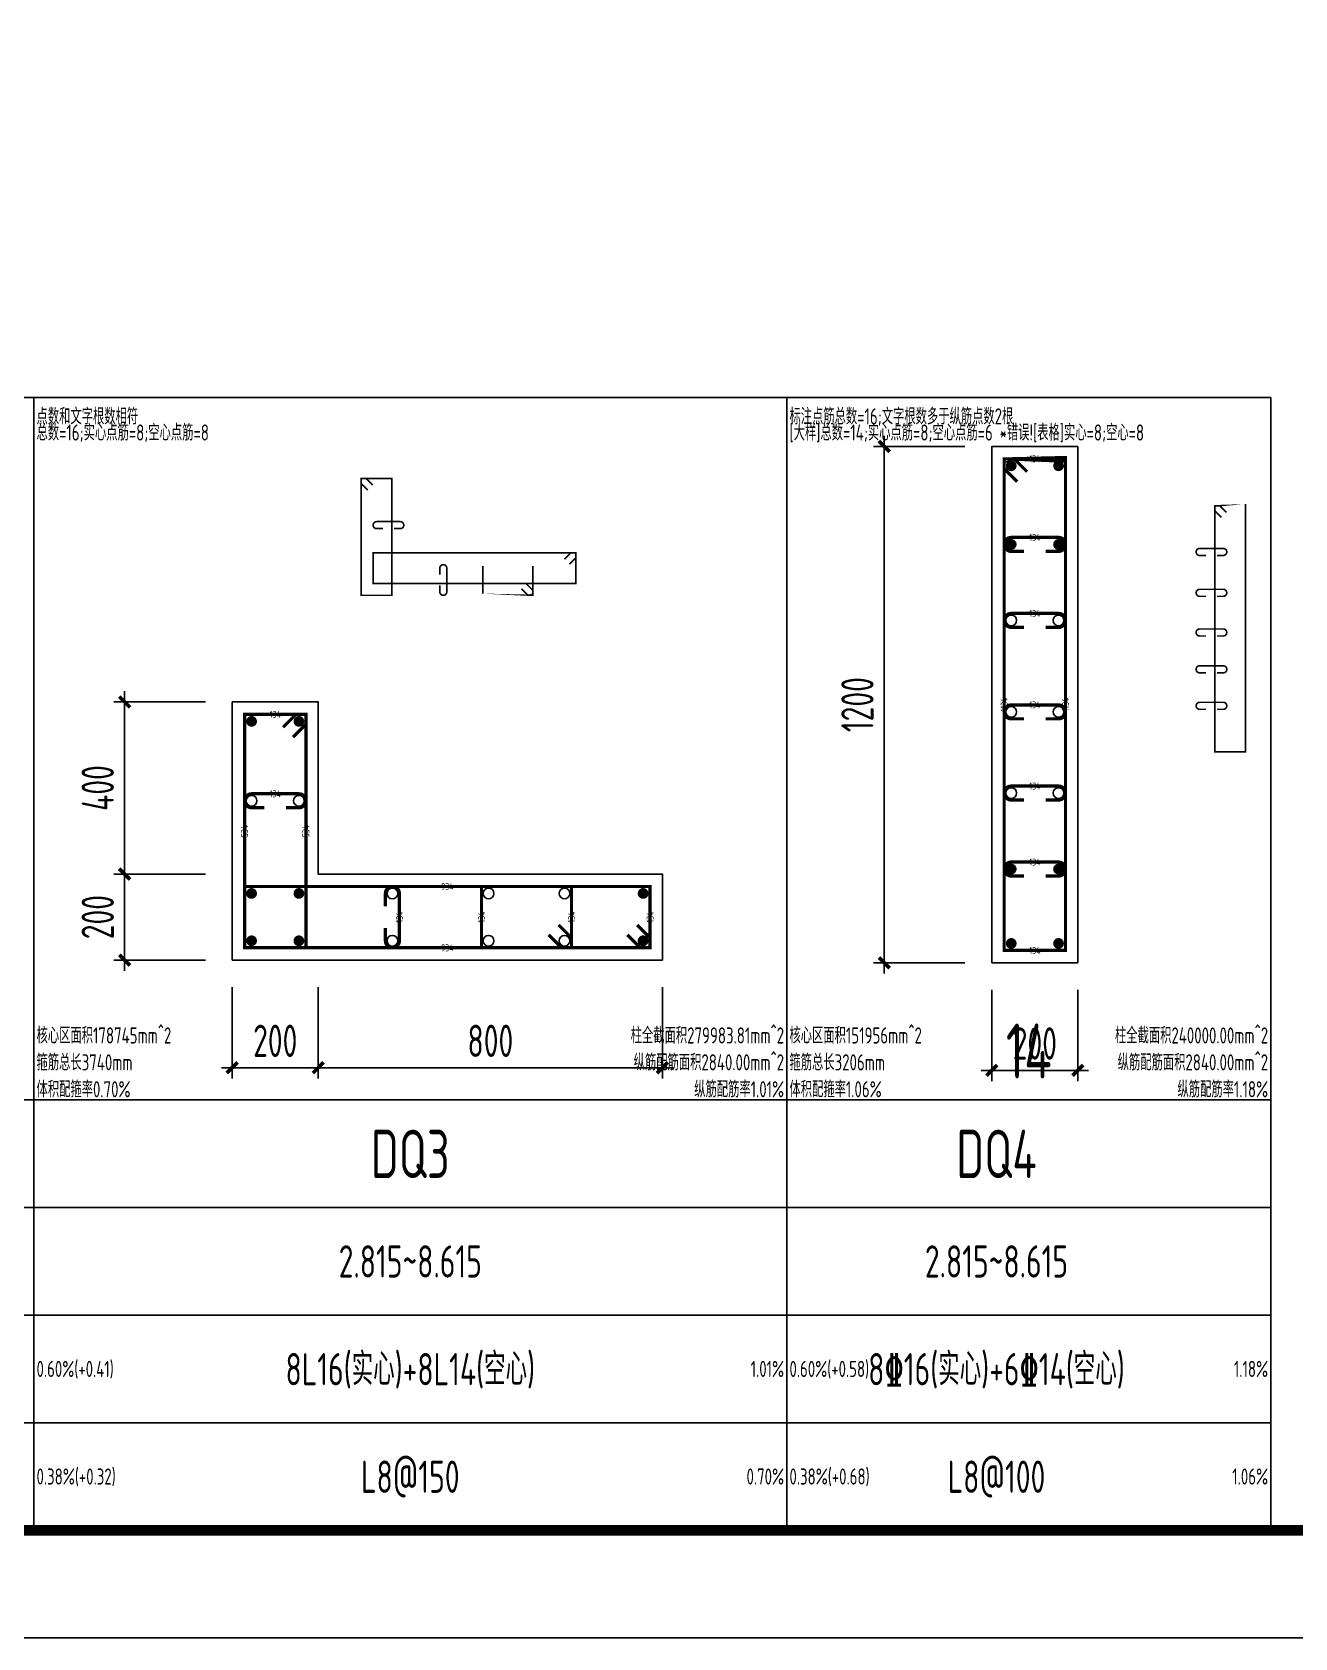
# Model space of a CAD drawing. Extents: x -1712635 to -854203, y -534641 to -21985.
# Drawn here: x -1314185 to -1302445, y -258475 to -243549 of the extents above; entities that cross this region are included whole.
import ezdxf
from ezdxf.enums import TextEntityAlignment as Align

# ---------------------------------------------------------------- set-up
doc = ezdxf.new("R2010")
doc.units = 0
doc.header["$LTSCALE"] = 1000
doc.layers.get('0').update_dxf_attribs({"linetype": 'CONTINUOUS'})
doc.layers.get('Defpoints').update_dxf_attribs({"linetype": 'CONTINUOUS'})
for name, color, linetype in [('-TK', 7, 'CONTINUOUS'), ('COLU_DE_DIM', 3, 'CONTINUOUS'), ('COLU_DE_TH', 7, 'CONTINUOUS'), ('LINK', 6, 'CONTINUOUS'), ('LINK-INDEX', 6, 'CONTINUOUS'), ('REIN', 6, 'CONTINUOUS'), ('TAB', 7, 'CONTINUOUS'), ('TAB_TEXT', 7, 'CONTINUOUS')]:
    doc.layers.add(name, color=color, linetype=linetype)
doc.layers.add('箍筋长度', color=3, linetype='CONTINUOUS', plot=False)
doc.layers.add('配箍校核', color=34, linetype='CONTINUOUS', plot=False)
doc.styles.add('BW_Rein', font='Tssdeng.shx', dxfattribs={"width": 0.7, "bigfont": 'hztxt.shx'})
doc.styles.add('TSSD_DIMENSION', font='Tssdeng.shx', dxfattribs={"width": 0.7, "bigfont": 'tssdchn.shx'})
doc.styles.add('TSSD_REIN', font='tssdeng.shx', dxfattribs={"width": 0.7, "height": 300, "bigfont": 'tssdchn.shx'})
doc.dimstyles.new('TSSD_25_100', dxfattribs={"dimtxt": 300, "dimasz": 100, "dimexe": 100, "dimexo": 250, "dimgap": 100, "dimtad": 1, "dimdec": 0, "dimlfac": 0.25, "dimzin": 0, "dimdsep": 46, "dimtxsty": 'TSSD_DIMENSION', "dimblk": 'ARCHTICK', "dimcen": 0, "dimdle": 100, "dimclrt": 7, "dimadec": 0, "dimazin": 0, "dimtfac": 1, "dimtdec": 0, "dimtix": 1, "dimtmove": 2, "dimatfit": 3, "dimldrblk": 'ARCHTICK', "dimfxl": 0, "dimtolj": 1, "dimtzin": 0, "dimarcsym": 0})

# ---------------------------------------------------------------- blocks, each defined once
blk = doc.blocks.new('A1')
blk.add_lwpolyline([(0, 59400), (0, 0), (84100, 0), (84100, 59400)], close=True)
at = {"const_width": 100}
blk.add_lwpolyline([(2500, 58400), (2500, 1000), (83100, 1000), (83100, 58400)], close=True, dxfattribs=at)
blk = doc.blocks.new('_ArchTick')
at = {"color": 0, "const_width": 0.35}
blk.add_lwpolyline([(-0.5, -0.5), (0.5, 0.5)], dxfattribs=at)
blk = doc.blocks.new('*D2558')
at = {"layer": 'COLU_DE_DIM', "color": 0, "lineweight": -2}
for p, q in [((-1311524.316933076, -252425.4081706925), (-1311524.316933076, -253275.4081706925)), ((-1308324.316928952, -252425.4081706925), (-1308324.316928952, -253275.4081706925)), ((-1308224.316928952, -253175.4081706925), (-1311624.316933076, -253175.4081706925))]:
    blk.add_line(p, q, dxfattribs=at)
at = {"layer": 'Defpoints', "color": 0}
for p in [(-1311524.316933076, -252175.4081706925), (-1308324.316928952, -252175.4081706925), (-1311524.316933076, -253175.4081706925)]:
    blk.add_point(p, dxfattribs=at)
at = {"layer": 'COLU_DE_DIM', "color": 0, "lineweight": -2, "xscale": 100, "yscale": 100, "zscale": 100, "rotation": 180}
blk.add_blockref('_ArchTick', (-1311524.316933076, -253175.4081706925), dxfattribs=at)
at = {"layer": 'COLU_DE_DIM', "color": 0, "lineweight": -2, "xscale": 100, "yscale": 100, "zscale": 100}
blk.add_blockref('_ArchTick', (-1308324.316928952, -253175.4081706925), dxfattribs=at)
at = {"layer": 'COLU_DE_DIM', "color": 7, "insert": (-1309924.316931014, -252925.4081706925), "char_height": 300, "attachment_point": 5, "style": 'TSSD_DIMENSION'}
blk.add_mtext('\\A1;800', dxfattribs=at)
blk = doc.blocks.new('*D2559')
at = {"layer": 'COLU_DE_DIM', "color": 0, "lineweight": -2}
for p, q in [((-1312324.316927715, -252425.4081706925), (-1312324.316927715, -253275.4081706925)), ((-1311524.316933076, -252425.4081706925), (-1311524.316933076, -253275.4081706925)), ((-1311424.316933076, -253175.4081706925), (-1312424.316927715, -253175.4081706925))]:
    blk.add_line(p, q, dxfattribs=at)
at = {"layer": 'Defpoints', "color": 0}
for p in [(-1312324.316927715, -252175.4081706925), (-1311524.316933076, -252175.4081706925), (-1312324.316927715, -253175.4081706925)]:
    blk.add_point(p, dxfattribs=at)
at = {"layer": 'COLU_DE_DIM', "color": 0, "lineweight": -2, "xscale": 100, "yscale": 100, "zscale": 100, "rotation": 180}
blk.add_blockref('_ArchTick', (-1312324.316927715, -253175.4081706925), dxfattribs=at)
at = {"layer": 'COLU_DE_DIM', "color": 0, "lineweight": -2, "xscale": 100, "yscale": 100, "zscale": 100}
blk.add_blockref('_ArchTick', (-1311524.316933076, -253175.4081706925), dxfattribs=at)
at = {"layer": 'COLU_DE_DIM', "color": 7, "insert": (-1311924.316930396, -252925.4081706925), "char_height": 300, "attachment_point": 5, "style": 'TSSD_DIMENSION'}
blk.add_mtext('\\A1;200', dxfattribs=at)
blk = doc.blocks.new('*D2560')
at = {"layer": 'COLU_DE_DIM', "color": 0, "lineweight": -2}
for p, q in [((-1313324.316927715, -252275.4081706925), (-1313324.316927715, -251275.4081706925)), ((-1312574.316927715, -251375.4081706925), (-1313424.316927715, -251375.4081706925)), ((-1312574.316927715, -252175.4081706925), (-1313424.316927715, -252175.4081706925))]:
    blk.add_line(p, q, dxfattribs=at)
at = {"layer": 'Defpoints', "color": 0}
for p in [(-1313324.316927715, -251375.4081706925), (-1312324.316927715, -251375.4081706925), (-1312324.316927715, -252175.4081706925)]:
    blk.add_point(p, dxfattribs=at)
at = {"layer": 'COLU_DE_DIM', "color": 0, "lineweight": -2, "xscale": 100, "yscale": 100, "zscale": 100}
for p, rotation in [((-1313324.316927715, -251375.4081706925), 90), ((-1313324.316927715, -252175.4081706925), 270)]:
    blk.add_blockref('_ArchTick', p, dxfattribs=dict(at, rotation=rotation))
at = {"layer": 'COLU_DE_DIM', "color": 7, "insert": (-1313574.316927715, -251775.4081706927), "char_height": 300, "attachment_point": 5, "rotation": 90, "style": 'TSSD_DIMENSION'}
blk.add_mtext('\\A1;200', dxfattribs=at)
blk = doc.blocks.new('*D2561')
at = {"layer": 'COLU_DE_DIM', "color": 0, "lineweight": -2}
for p, q in [((-1313324.316927715, -251475.4081706925), (-1313324.316927715, -249675.7319543058)), ((-1312574.316927715, -249775.7319543058), (-1313424.316927715, -249775.7319543058)), ((-1312574.316927715, -251375.4081706925), (-1313424.316927715, -251375.4081706925))]:
    blk.add_line(p, q, dxfattribs=at)
at = {"layer": 'Defpoints', "color": 0}
for p in [(-1313324.316927715, -249775.7319543058), (-1312324.316927715, -249775.7319543058), (-1312324.316927715, -251375.4081706925)]:
    blk.add_point(p, dxfattribs=at)
at = {"layer": 'COLU_DE_DIM', "color": 0, "lineweight": -2, "xscale": 100, "yscale": 100, "zscale": 100}
for p, rotation in [((-1313324.316927715, -249775.7319543058), 90), ((-1313324.316927715, -251375.4081706925), 270)]:
    blk.add_blockref('_ArchTick', p, dxfattribs=dict(at, rotation=rotation))
at = {"layer": 'COLU_DE_DIM', "color": 7, "insert": (-1313574.316927715, -250575.5700624994), "char_height": 300, "attachment_point": 5, "rotation": 90, "style": 'TSSD_DIMENSION'}
blk.add_mtext('\\A1;400', dxfattribs=at)
blk = doc.blocks.new('*D2562')
at = {"layer": 'COLU_DE_DIM', "color": 0, "lineweight": -2}
for p, q in [((-1306261.965115712, -247300.1983985785), (-1306261.965115712, -252300.1983985906)), ((-1305511.965115712, -247400.1983985785), (-1306361.965115712, -247400.1983985785)), ((-1305511.965115712, -252200.1983985906), (-1306361.965115712, -252200.1983985906))]:
    blk.add_line(p, q, dxfattribs=at)
at = {"layer": 'Defpoints', "color": 0}
for p in [(-1305261.965115712, -247400.1983985785), (-1306261.965115712, -252200.1983985906), (-1305261.965115712, -252200.1983985906)]:
    blk.add_point(p, dxfattribs=at)
at = {"layer": 'COLU_DE_DIM', "color": 0, "lineweight": -2, "xscale": 100, "yscale": 100, "zscale": 100}
for p, rotation in [((-1306261.965115712, -247400.1983985785), 90), ((-1306261.965115712, -252200.1983985906), 270)]:
    blk.add_blockref('_ArchTick', p, dxfattribs=dict(at, rotation=rotation))
at = {"layer": 'COLU_DE_DIM', "color": 7, "insert": (-1306511.965115712, -249800.1983985848), "char_height": 300, "attachment_point": 5, "rotation": 90, "style": 'TSSD_DIMENSION'}
blk.add_mtext('\\A1;1200', dxfattribs=at)
blk = doc.blocks.new('*D2563')
at = {"layer": 'COLU_DE_DIM', "color": 0, "lineweight": -2}
for p, q in [((-1305261.965115712, -252450.1983985906), (-1305261.965115712, -253300.1983985906)), ((-1304461.965115686, -252450.1983985906), (-1304461.965115686, -253300.1983985906)), ((-1305361.965115712, -253200.1983985906), (-1304361.965115686, -253200.1983985906))]:
    blk.add_line(p, q, dxfattribs=at)
at = {"layer": 'Defpoints', "color": 0}
for p in [(-1305261.965115712, -252200.1983985906), (-1304461.965115686, -252200.1983985906), (-1304461.965115686, -253200.1983985906)]:
    blk.add_point(p, dxfattribs=at)
at = {"layer": 'COLU_DE_DIM', "color": 0, "lineweight": -2, "xscale": 100, "yscale": 100, "zscale": 100, "rotation": 180}
blk.add_blockref('_ArchTick', (-1305261.965115712, -253200.1983985906), dxfattribs=at)
at = {"layer": 'COLU_DE_DIM', "color": 0, "lineweight": -2, "xscale": 100, "yscale": 100, "zscale": 100}
blk.add_blockref('_ArchTick', (-1304461.965115686, -253200.1983985906), dxfattribs=at)
at = {"layer": 'COLU_DE_DIM', "color": 7, "insert": (-1304861.965115699, -252950.1983985906), "char_height": 300, "attachment_point": 5, "style": 'TSSD_DIMENSION'}
blk.add_mtext('\\A1;200', dxfattribs=at)

msp = doc.modelspace()

# ---------------------------------------------------------------- linework, layer by layer
at = {"layer": 'COLU_DE_TH'}
for points in [[(-1304461.965115686, -247400.1983985785), (-1305261.965115712, -247400.1983985292), (-1305261.965115702, -252200.1983985906), (-1304461.965115702, -252200.1983985906), (-1304461.965115686, -247400.1983985785)], [(-1312324.316927715, -252175.4081706925), (-1312324.316932251, -249775.7319543058), (-1311524.316933076, -249775.731952656), (-1311524.316930189, -251375.4081706925), (-1308324.316928952, -251375.4081706925), (-1308324.316928952, -252175.4081706925), (-1312324.316927715, -252175.4081706925)]]:
    msp.add_lwpolyline(points, close=True, dxfattribs=at)
at = {"layer": 'LINK', "const_width": 30}
for points in [[(-1305026.965115738, -247727.1222800421), (-1305146.96511572, -247607.1222800248), (-1305146.965115713, -247515.1983985118), (-1304576.96511568, -247515.198398547), (-1304576.965115694, -252085.1983985936), (-1305146.965115708, -252085.1983985937), (-1305146.965115713, -247515.1983985118), (-1305055.041234192, -247515.1983985222), (-1304935.041234209, -247635.1983985395)], [(-1311759.316932433, -250102.6558347181), (-1311639.316932649, -249982.6558345012), (-1311639.316932841, -249890.7319528947), (-1312209.31693201, -249890.7319540681), (-1312209.316927948, -252060.4081706971), (-1311639.316928777, -252060.4081706979), (-1311639.316932841, -249890.7319528947), (-1311731.240814396, -249890.7319530868), (-1311851.240814179, -250010.7319533038)], [(-1308651.240810523, -251940.4081706965), (-1308531.240810518, -252060.4081706916), (-1308439.316928939, -252060.4081706927), (-1308439.316928939, -251490.40817069), (-1312209.316929119, -251490.4081706909), (-1312209.316927943, -252060.4081706929), (-1308439.316928939, -252060.4081706927), (-1308439.316928936, -251968.4842891022), (-1308559.316928941, -251848.4842891069)], [(-1309289.956282892, -251848.4844789732), (-1309169.956266057, -251968.4844621383), (-1309169.956253185, -252060.4083436832), (-1310006.28948295, -252060.4084610206), (-1310006.289562921, -251490.4084610095), (-1309169.956333159, -251490.4083436747), (-1309169.956253185, -252060.4083436832), (-1309261.880134706, -252060.4083565803), (-1309381.880151541, -251940.4083734153)]]:
    msp.add_lwpolyline(points, dxfattribs=at)
for points in [[(-1304761.965115689, -248375.8378189178), (-1304641.965115689, -248375.8378189178, 1), (-1304641.965115689, -248245.8378189178), (-1305081.9651157, -248245.8378189178, 1), (-1305081.9651157, -248375.8378189178), (-1304961.9651157, -248375.8378189178)], [(-1304761.965115691, -249082.1710487153), (-1304641.965115691, -249082.1710487153, 1), (-1304641.965115691, -248952.1710487153), (-1305081.965115702, -248952.1710487153, 1), (-1305081.965115702, -249082.1710487153), (-1304961.965115702, -249082.1710487153)], [(-1304761.965115694, -249932.6920956274), (-1304641.965115694, -249932.6920956274, 1), (-1304641.965115694, -249802.6920956274), (-1305081.965115705, -249802.6920956274, 1), (-1305081.965115705, -249932.6920956274), (-1304961.965115705, -249932.6920956274)], [(-1312024.316928991, -250758.8704497025), (-1312144.316928991, -250758.8704497025, -1), (-1312144.316928991, -250628.8704497025), (-1311704.316929819, -250628.8704497024, -1), (-1311704.316929819, -250758.8704497024), (-1311824.316929819, -250758.8704497024)], [(-1304761.965115694, -250687.3788856945), (-1304641.965115694, -250687.3788856945, 1), (-1304641.965115694, -250557.3788856945), (-1305081.965115705, -250557.3788856945, 1), (-1305081.965115705, -250687.3788856945), (-1304961.965115705, -250687.3788856945)], [(-1304761.965115696, -251393.7121154919), (-1304641.965115696, -251393.7121154919, 1), (-1304641.965115696, -251263.7121154919), (-1305081.965115707, -251263.7121154919, 1), (-1305081.965115707, -251393.7121154919), (-1304961.965115707, -251393.7121154919)], [(-1310899.9570489, -251875.4085864006), (-1310899.957032064, -251995.4085864006, 1), (-1310769.957032064, -251995.4085681617), (-1310769.957093794, -251555.408568157, 1), (-1310899.957093794, -251555.4085863959), (-1310899.957076958, -251675.4085863959)]]:
    msp.add_lwpolyline(points, format="xyb", dxfattribs=at)
at = {"layer": 'LINK-INDEX', "const_width": 15.00000095367432}
for points in [[(-1311064.296411183, -247805.2118476873), (-1311124.296411148, -247745.2118476529), (-1311124.296411153, -247699.2499068603), (-1310839.296411155, -247699.2499068603), (-1310839.296411154, -248784.0808368489), (-1311124.296411153, -248784.0808368489), (-1311124.296411153, -247699.2499068603), (-1311078.334470301, -247699.2499068583), (-1311018.334470335, -247759.2499068927)], [(-1303127.661294974, -248059.2956819652), (-1303187.661294909, -247999.2956819004), (-1303187.661294899, -247953.3337408822), (-1302902.661294891, -247953.3337408998), (-1302902.661294898, -250238.3337409459), (-1303187.661294897, -250238.3337409459), (-1303187.661294899, -247953.3337408822), (-1303141.699353828, -247953.3337409188), (-1303081.699353893, -248013.3337409835)], [(-1309235.257582215, -248449.0808368019), (-1309175.257582199, -248389.0808368186), (-1309129.295641385, -248389.0808368182), (-1309129.295641385, -248674.0808368185), (-1311014.296411156, -248674.0808368185), (-1311014.296411157, -248389.0808368182), (-1309129.295641385, -248389.0808368182), (-1309129.295641383, -248435.0427776594), (-1309189.2956414, -248495.0427776428)], [(-1309589.295833678, -248678.1188959726), (-1309529.295833784, -248738.1188960779), (-1309529.295833792, -248784.080836813), (-1309994.296026285, -248784.0808368122), (-1309994.296026286, -248499.08083682), (-1309529.295833793, -248499.0808368208), (-1309529.295833792, -248784.080836813), (-1309575.257774673, -248784.0808368066), (-1309635.257774568, -248724.0808367014)]]:
    msp.add_lwpolyline(points, dxfattribs=at)
for points in [[(-1310821.796411151, -248164.1653718431), (-1310761.796411151, -248164.1653718431, 1), (-1310761.796411151, -248099.1653718431), (-1310981.796411154, -248099.1653718431, 1), (-1310981.796411154, -248164.1653718431), (-1310921.796411154, -248164.1653718431)], [(-1303170.16129488, -248413.4020807853), (-1303110.16129488, -248413.4020807853, 1), (-1303110.16129488, -248348.4020807853), (-1303330.161294886, -248348.4020807853, 1), (-1303330.161294886, -248413.4020807853), (-1303270.161294886, -248413.4020807853)], [(-1310394.296218707, -248691.5808368182), (-1310394.296218707, -248751.5808368182, 1), (-1310329.296218707, -248751.5808368182), (-1310329.296218707, -248531.5808368201, 1), (-1310394.296218707, -248531.5808368201), (-1310394.296218707, -248591.5808368201)], [(-1303170.16129488, -248793.5421301497), (-1303110.16129488, -248793.5421301497, 1), (-1303110.16129488, -248728.5421301497), (-1303330.161294886, -248728.5421301497, 1), (-1303330.161294886, -248793.5421301497), (-1303270.161294886, -248793.5421301497)], [(-1303170.16129488, -249162.07319106), (-1303110.16129488, -249162.07319106, 1), (-1303110.16129488, -249097.07319106), (-1303330.161294886, -249097.07319106, 1), (-1303330.161294886, -249162.07319106), (-1303270.161294886, -249162.07319106)], [(-1303170.16129488, -249504.4902616784), (-1303110.16129488, -249504.4902616784, 1), (-1303110.16129488, -249439.4902616784), (-1303330.161294886, -249439.4902616784, 1), (-1303330.161294886, -249504.4902616784), (-1303270.161294886, -249504.4902616784)], [(-1303170.16129488, -249844.0041946506), (-1303110.16129488, -249844.0041946506, 1), (-1303110.16129488, -249779.0041946506), (-1303330.161294886, -249779.0041946506, 1), (-1303330.161294886, -249844.0041946506), (-1303270.161294886, -249844.0041946506)]]:
    msp.add_lwpolyline(points, format="xyb", dxfattribs=at)
at = {"layer": 'REIN', "const_width": 50}
for points in [[(-1305081.96511571, -247555.1983985296, 1), (-1305081.96511571, -247605.1983985296, 1), (-1305081.96511571, -247555.1983985296)], [(-1304641.965115681, -247555.1983985566, 1), (-1304641.965115681, -247605.1983985566, 1), (-1304641.965115681, -247555.1983985566)], [(-1305081.965115718, -248285.8378188908, 1), (-1305081.965115718, -248335.8378188908, 1), (-1305081.965115718, -248285.8378188908)], [(-1304641.965115689, -248285.8378189178, 1), (-1304641.965115689, -248335.8378189178, 1), (-1304641.965115689, -248285.8378189178)], [(-1312119.316931877, -249955.7319539461, -1), (-1312169.316931877, -249955.7319539461, -1), (-1312119.316931877, -249955.7319539461)], [(-1311679.316932708, -249955.7319530404, -1), (-1311729.316932708, -249955.7319530404, -1), (-1311679.316932708, -249955.7319530404)], [(-1305081.965115707, -251303.7121154919, 1), (-1305081.965115707, -251353.7121154919, 1), (-1305081.965115707, -251303.7121154919)], [(-1304641.965115696, -251303.7121154919, 1), (-1304641.965115696, -251353.7121154919, 1), (-1304641.965115696, -251303.7121154919)], [(-1312119.316928991, -251555.408170692, -1), (-1312169.316928991, -251555.408170692, -1), (-1312119.316928991, -251555.408170692)], [(-1311679.316929819, -251555.4081706918, -1), (-1311729.316929819, -251555.4081706918, -1), (-1311679.316929819, -251555.4081706918)], [(-1308479.316928943, -251555.4081706906, -1), (-1308529.316928943, -251555.4081706906, -1), (-1308479.316928943, -251555.4081706906)], [(-1312119.316928083, -251995.4081706936, -1), (-1312169.316928083, -251995.4081706936, -1), (-1312119.316928083, -251995.4081706936)], [(-1311679.316928911, -251995.4081706923, -1), (-1311729.316928911, -251995.4081706923, -1), (-1311679.316928911, -251995.4081706923)], [(-1308479.316928943, -251995.4081706914, -1), (-1308529.316928943, -251995.4081706914, -1), (-1308479.316928943, -251995.4081706914)], [(-1305081.965115705, -251995.1983986093, 1), (-1305081.965115705, -252045.1983986093, 1), (-1305081.965115705, -251995.1983986093)], [(-1304641.965115694, -251995.1983986093, 1), (-1304641.965115694, -252045.1983986093, 1), (-1304641.965115694, -251995.1983986093)]]:
    msp.add_lwpolyline(points, format="xyb", close=True, dxfattribs=at)
at = {"layer": 'REIN'}
for centre in [(-1305081.965061341, -249017.1710486939), (-1304641.965061339, -249017.1710486932), (-1305081.965061345, -249867.692095606), (-1304641.965061344, -249867.6920956035), (-1305081.965061345, -250622.3788856731), (-1304641.965061344, -250622.3788856705), (-1312144.316928991, -250693.8704497025), (-1311704.316929819, -250693.8704497024), (-1310834.957093794, -251555.4085772764), (-1309941.289572043, -251555.4083527884), (-1309234.956324037, -251555.4083527884), (-1310834.957093794, -251995.4085772763), (-1309941.289572043, -251995.4083527882), (-1309234.956324037, -251995.4083527882)]:
    msp.add_circle(centre, 50, dxfattribs=at)
at = {"layer": 'TAB'}
for points in [[(-1321168.722695161, -246945.858383546), (-1314168.722691861, -246945.858383546), (-1314168.722691861, -257475.4081706925), (-1321168.722695161, -257475.4081706925), (-1321168.722695161, -246945.858383546), (-1321168.722695161, -253475.4081706925), (-1314168.722691861, -253475.4081706925), (-1314168.722691861, -254475.4081706925), (-1321168.722695161, -254475.4081706925), (-1321168.722695161, -255475.4081706925), (-1314168.722691861, -255475.4081706925), (-1314168.722691861, -256475.4081706925), (-1321168.722695161, -256475.4081706925)], [(-1314168.722691861, -246945.858383546), (-1307168.721152304, -246945.858383546), (-1307168.721152304, -257475.4081706925), (-1314168.722691861, -257475.4081706925), (-1314168.722691861, -246945.858383546), (-1314168.722691861, -253475.4081706925), (-1307168.721152304, -253475.4081706925), (-1307168.721152304, -254475.4081706925), (-1314168.722691861, -254475.4081706925), (-1314168.722691861, -255475.4081706925), (-1307168.721152304, -255475.4081706925), (-1307168.721152304, -256475.4081706925), (-1314168.722691861, -256475.4081706925)], [(-1307168.721152304, -246945.858383546), (-1302668.721152242, -246945.858383546), (-1302668.721152242, -257475.4081706925), (-1307168.721152304, -257475.4081706925), (-1307168.721152304, -246945.858383546), (-1307168.721152304, -253475.4081706925), (-1302668.721152242, -253475.4081706925), (-1302668.721152242, -254475.4081706925), (-1307168.721152304, -254475.4081706925), (-1307168.721152304, -255475.4081706925), (-1302668.721152242, -255475.4081706925), (-1302668.721152242, -256475.4081706925), (-1307168.721152304, -256475.4081706925)]]:
    msp.add_lwpolyline(points, dxfattribs=at)

# ---------------------------------------------------------------- block references
at = {"layer": '-TK'}
msp.add_blockref('A1', (-1375868.904238457, -258475.4081706926), dxfattribs=at)

# ---------------------------------------------------------------- texts
at = {"layer": 'TAB_TEXT', "style": 'TSSD_REIN', "width": 0.7}
for s, height, p in [('DQ3', 450, (-1310668.721922083, -253975.4081706925)), ('DQ4', 450, (-1305218.721152273, -253975.4081706925)), ('2.815~8.615', 300, (-1310668.721922083, -254975.4081706925)), ('2.815~8.615', 300, (-1305218.721152273, -254975.4081706925)), ('L8@150', 300, (-1310668.721922083, -256975.4081706925)), ('L8@100', 300, (-1305218.721152273, -256975.4081706925))]:
    msp.add_text(s, height=height, dxfattribs=at).set_placement(p, align=Align.MIDDLE)
at = {"layer": 'TAB_TEXT', "color": 1, "style": 'TSSD_REIN', "width": 0.7}
for s, p in [('8L16(实心)+8L14(空心)', (-1310668.721922083, -255975.4081706925)), ('8%%13216(实心)+6%%13214(空心)', (-1305218.721152273, -255975.4081706925))]:
    msp.add_text(s, height=300, dxfattribs=at).set_placement(p, align=Align.MIDDLE)
at = {"layer": '箍筋长度', "style": 'BW_Rein', "width": 0.7}
for s, rotation, p in [('134', 359.9999999964649, (-1304861.965115699, -247515.1983985294)), ('134', 1.17944153261423e-07, (-1311924.316932451, -249890.7319534814)), ('1134', 90.0000000000653, (-1305146.96511571, -249800.1983985635)), ('1134', 89.99999999981797, (-1304576.965115687, -249800.198398581)), ('534', 90.00000010727256, (-1312209.316929979, -250975.5700623806)), ('534', 90.00000010730315, (-1311639.316930809, -250975.5700617928)), ('134', 90.00000803835393, (-1310769.957062929, -251775.4081706925)), ('134', 90.00000803861238, (-1310006.289522936, -251775.4081706925)), ('134', 90.00000803888337, (-1309169.956293172, -251775.4081706925)), ('134', 89.99999999999166, (-1308439.316928939, -251775.4081706925))]:
    msp.add_text(s, height=65, rotation=rotation, dxfattribs=at).set_placement(p, align=Align.MIDDLE_CENTER)
for s, p in [('134', (-1304861.965115699, -248245.8378189178)), ('134', (-1304861.9651157, -248952.1710487153)), ('134', (-1304861.9651157, -249802.6920956274)), ('134', (-1311924.316931088, -250628.8704497025)), ('134', (-1304861.965115701, -250557.3788856945)), ('134', (-1304861.965115701, -251263.7121154919)), ('934', (-1310324.316928981, -251490.4081706904)), ('934', (-1310324.316928442, -252060.4081706928)), ('134', (-1304861.965115702, -252085.1983985936))]:
    msp.add_text(s, height=65, dxfattribs=at).set_placement(p, align=Align.MIDDLE_CENTER)
at = {"layer": '配箍校核', "style": 'BW_Rein', "width": 0.7}
for s, p in [('点数和文字根数相符', (-1314143.722691861, -247195.858383546)), ('总数=16;实心点筋=8;空心点筋=8', (-1314143.722691861, -247345.858383546)), ('核心区面积178745mm^ 2', (-1314143.722691861, -252950.4081706925)), ('核心区面积151956mm^ 2', (-1307143.721152304, -252950.4081706925)), ('箍筋总长3740mm', (-1314143.722691861, -253200.4081706925)), ('箍筋总长3206mm', (-1307143.721152304, -253200.4081706925)), ('体积配箍率0.70%', (-1314143.722691861, -253450.4081706925)), ('体积配箍率1.06%', (-1307143.721152304, -253450.4081706925))]:
    msp.add_text(s, height=150, dxfattribs=at).set_placement(p)
at = {"layer": '配箍校核', "color": 1, "style": 'BW_Rein', "width": 0.7}
for s, p in [('标注点筋总数=16;文字根数多于纵筋点数2根', (-1307143.721152304, -247195.858383546)), ('[大样]总数=14;实心点筋=8;空心点筋=6 *错误![表格]实心=8;空心=8', (-1307143.721152304, -247345.858383546))]:
    msp.add_text(s, height=150, dxfattribs=at).set_placement(p)
at = {"layer": '配箍校核', "style": 'BW_Rein', "width": 0.7}
for s, p in [('柱全截面积279983.81mm^ 2', (-1307193.721152304, -252950.4081706925)), ('柱全截面积240000.00mm^ 2', (-1302693.721152242, -252950.4081706925)), ('纵筋配筋面积2840.00mm^ 2', (-1307193.721152304, -253200.4081706925)), ('纵筋配筋面积2840.00mm^ 2', (-1302693.721152242, -253200.4081706925)), ('纵筋配筋率1.01%', (-1307193.721152304, -253450.4081706925)), ('纵筋配筋率1.18%', (-1302693.721152242, -253450.4081706925))]:
    msp.add_text(s, height=150, dxfattribs=at).set_placement(p, align=Align.RIGHT)
at = {"layer": '配箍校核', "color": 1, "style": 'BW_Rein', "width": 0.7}
msp.add_text('14', height=510, dxfattribs=at).set_placement((-1304918.721152273, -253020.4081706925), align=Align.MIDDLE_CENTER)
at = {"layer": '配箍校核', "style": 'BW_Rein', "width": 0.7}
for s, p in [('0.60%(+0.41)', (-1314143.722691861, -255975.4081706925)), ('0.60%(+0.58)', (-1307143.721152304, -255975.4081706925)), ('0.38%(+0.32)', (-1314143.722691861, -256975.4081706925)), ('0.38%(+0.68)', (-1307143.721152304, -256975.4081706925))]:
    msp.add_text(s, height=150, dxfattribs=at).set_placement(p, align=Align.MIDDLE_LEFT)
for s, p in [('1.01%', (-1307193.721152304, -255975.4081706925)), ('1.18%', (-1302693.721152242, -255975.4081706925)), ('0.70%', (-1307193.721152304, -256975.4081706925)), ('1.06%', (-1302693.721152242, -256975.4081706925))]:
    msp.add_text(s, height=150, dxfattribs=at).set_placement(p, align=Align.MIDDLE_RIGHT)

# ---------------------------------------------------------------- dimensions: what is measured, and where the dimension line sits
at = {"layer": 'COLU_DE_DIM'}
for base, p1, p2, angle, picture, middle in [((-1306261.965115712, -252200.1983985906), (-1305261.965115712, -247400.1983985785), (-1305261.965115712, -252200.1983985906), 270, '*D2562', (-1306511.965115712, -249800.1983985848)), ((-1313324.316927715, -249775.7319543058), (-1312324.316927715, -251375.4081706925), (-1312324.316927715, -249775.7319543058), 90.00000010672171, '*D2561', (-1313574.316927715, -250575.5700624994)), ((-1313324.316927715, -251375.4081706925), (-1312324.316927715, -252175.4081706925), (-1312324.316927715, -251375.4081706925), 90.00000010672171, '*D2560', (-1313574.316927715, -251775.4081706927)), ((-1312324.316927715, -253175.4081706925), (-1311524.316933076, -252175.4081706925), (-1312324.316927715, -252175.4081706925), 180, '*D2559', (-1311924.316930396, -252925.4081706925)), ((-1311524.316933076, -253175.4081706925), (-1308324.316928952, -252175.4081706925), (-1311524.316933076, -252175.4081706925), 180, '*D2558', (-1309924.316931014, -252925.4081706925)), ((-1304461.965115686, -253200.1983985906), (-1305261.965115712, -252200.1983985906), (-1304461.965115686, -252200.1983985906), 359.9999998932783, '*D2563', (-1304861.965115699, -252950.1983985906))]:
    dim = msp.add_linear_dim(base=base, p1=p1, p2=p2, angle=angle, dimstyle='TSSD_25_100', dxfattribs=at)
    dim.commit()
    dim.dimension.update_dxf_attribs({"geometry": picture, "text_midpoint": middle})

doc.saveas('drawing.dxf')
